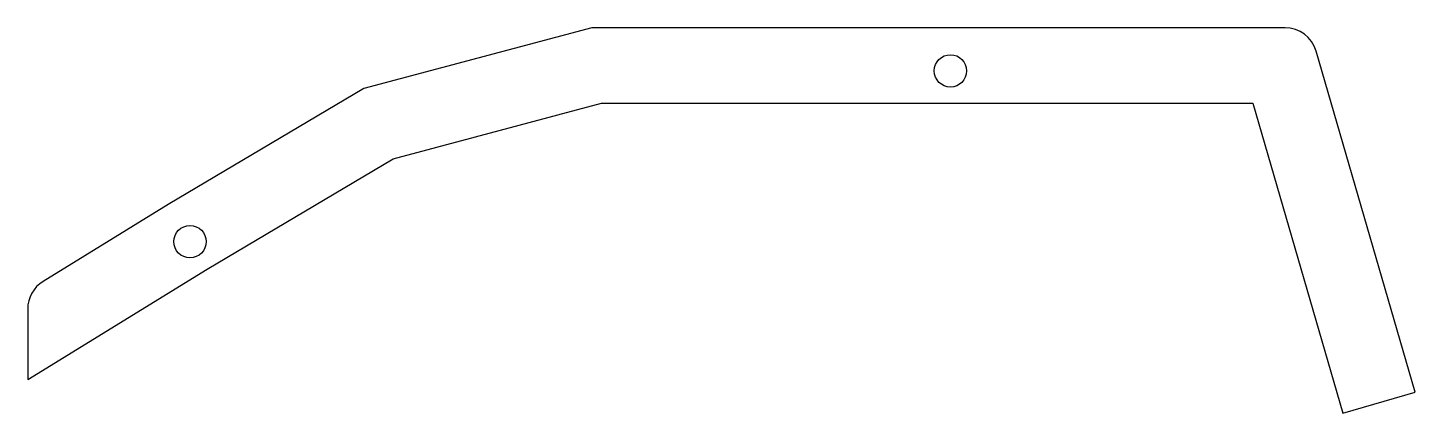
# Model space of a CAD drawing. Header units: millimetres. Extents: x -64 to 64, y -18 to 18.
import ezdxf

# ---------------------------------------------------------------- set-up
doc = ezdxf.new("R2010")
doc.units = ezdxf.units.MM
doc.layers.add('CUTOUTS', color=1, linetype='CONTINUOUS')
doc.layers.add('PERIMETER', color=5, linetype='CONTINUOUS')

msp = doc.modelspace()

# ---------------------------------------------------------------- linework, layer by layer
at = {"layer": 'CUTOUTS'}
for centre in [(21.23, 13.87), (-49.29, -1.96)]:
    msp.add_circle(centre, 1.5, dxfattribs=at)
at = {"layer": 'PERIMETER'}
for p, q in [((-12.04, 17.87), (-33.17, 12.24)), ((52.26, 17.87), (-12.04, 17.87)), ((64.34, -15.92), (55.14, 15.71)), ((-33.17, 12.24), (-51.33, 1.48)), ((-30.44, 5.72), (-11.13, 10.87)), ((-11.13, 10.87), (49.26, 10.87)), ((49.26, 10.87), (57.61, -17.87)), ((-47.71, -4.51), (-30.44, 5.72)), ((-51.33, 1.48), (-62.91, -5.65)), ((-64.34, -14.75), (-47.71, -4.51)), ((-64.34, -8.2), (-64.34, -14.75)), ((57.61, -17.87), (64.34, -15.92))]:
    msp.add_line(p, q, dxfattribs=at)
for centre, start, end in [((52.26, 14.87), 16.209, 90), ((-61.34, -8.2), 121.6075, 180)]:
    msp.add_arc(centre, 3, start, end, dxfattribs=at)

doc.saveas('drawing.dxf')
